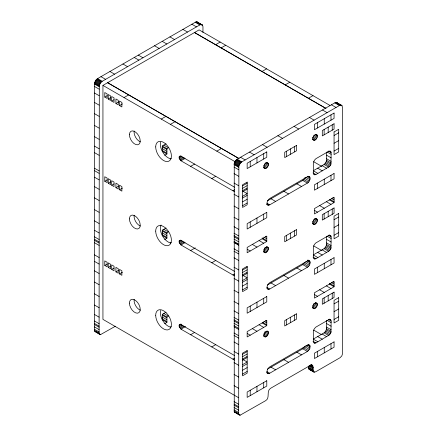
<?xml version="1.0" encoding="UTF-8"?>
<svg xmlns="http://www.w3.org/2000/svg" width="437" height="437" viewBox="0 0 437 437"><rect width="100%" height="100%" fill="white"/><g stroke="black" fill="none" stroke-linecap="round" stroke-linejoin="round"><path stroke-width="0.66" d="M115.488 326.182L100.619 334.562L99.827 334.458L94.654 331.262L94.676 82.664L96.036 80.009L97.615 78.6L195.754 21.997L197.213 21.954L202.533 25.177L202.965 26.755L202.948 32.464M99.827 334.458L99.095 333.043L99.308 85.335L100.668 82.686L102.253 81.277L199.824 24.942L200.916 24.538L202.227 24.849M313.848 372.078L313.116 370.663L312.93 366.059L311.674 364.868L310.762 365.113L270.47 388.373C266.078 391.306 270.312 398.003 265.625 400.685L240.213 415.15L239.421 415.046L234.248 411.851L234.254 163.263L235.614 160.608L237.193 159.199L334.769 102.864L336.348 102.449L341.8 105.448L342.542 107.355L342.542 353.67L341.81 355.931L340.052 357.717L315.607 371.827L313.848 372.078L309.21 369.402L308.675 368.883L308.478 366.441L313.116 369.118M239.421 415.046L238.689 413.631L238.886 165.94L240.246 163.285L241.825 161.876L339.402 105.541L341.423 105.23M263.839 166.983C263.975 165.12 265.144 163.116 267.056 162.657L268.291 163.372C268.881 165.508 267.4 168.076 265.254 168.633L264.019 167.917L263.839 166.983L266.155 168.321M263.839 251.171C263.975 249.303 265.144 247.304 267.056 246.845L268.291 247.555C268.881 249.696 267.4 252.264 265.254 252.815L264.019 252.105L263.839 251.171L266.155 252.504M263.839 335.354C263.975 333.491 265.144 331.492 267.056 331.033L268.291 331.743C268.881 333.879 267.4 336.446 265.254 337.003L264.019 336.293L263.839 335.354L266.155 336.692M312.755 138.737C312.897 136.874 314.066 134.875 315.978 134.416L317.207 135.126C317.803 137.262 316.317 139.829 314.17 140.386L312.941 139.676L312.755 138.737L315.077 140.075M312.755 222.925C312.897 221.062 314.066 219.063 315.978 218.604L317.207 219.314C317.803 221.45 316.317 224.017 314.17 224.574L312.941 223.859L312.755 222.925L315.077 224.263M312.755 307.113C312.897 305.244 314.066 303.245 315.978 302.786L317.207 303.502C317.803 305.638 316.317 308.205 314.17 308.757L312.941 308.047L312.755 307.113L315.077 308.451M309.931 179.694L309.931 177.231L309.341 176.564L308.467 176.384L307.402 176.75L269.733 198.496C267.908 199.747 266.543 202.129 267.204 204.358L267.794 205.029L268.668 205.204L269.733 204.838L307.402 183.092L308.467 182.229L309.931 179.694L305.873 177.351M309.341 260.747L307.402 260.938L269.733 282.684C267.908 283.93 266.543 286.317 267.204 288.546L267.794 289.212L268.668 289.392L269.733 289.026L307.402 267.28C309.227 266.029 310.592 263.648 309.931 261.419L308.183 260.081M317.89 173.413L313.258 170.736L324.101 164.476C328.127 161.766 325.98 156.151 326.505 152.207M330.946 164.175L331.137 152.682L330.432 151.131L328.733 151.295L315.885 158.713C311.319 161.996 314.378 168.627 313.482 173.183L314.187 174.734L315.885 174.571L329.667 166.393L330.946 164.175L326.313 161.504M309.931 348.065L309.931 345.601L309.341 344.935L308.467 344.76L307.402 345.126L269.733 366.867C267.908 368.118 266.543 370.5 267.204 372.734L267.794 373.4L268.668 373.575L269.733 373.214L307.402 351.468L308.467 350.6L309.931 348.065L305.873 345.727M317.89 257.601L313.258 254.924L324.101 248.664C328.127 245.955 325.98 240.339 326.505 236.395M330.946 248.363L331.137 236.87L330.432 235.319L328.733 235.483L315.885 242.901C311.319 246.178 314.378 252.81 313.482 257.371L314.187 258.923L315.885 258.759L329.667 250.581L330.946 248.363L326.313 245.687M317.89 341.783L313.258 339.107L324.101 332.852C328.127 330.137 325.98 324.522 326.505 320.583M330.946 332.552L331.137 321.058L330.432 319.507L328.733 319.671L315.885 327.089C311.319 330.367 314.378 336.998 313.482 341.554L314.187 343.111L315.885 342.941L329.667 334.769L330.946 332.552L326.313 329.875M234.614 191.75L181.016 160.805L179.208 158.374L179.208 156.615L180.252 156.014L181.016 156.271L234.614 187.222M234.614 275.938L181.016 244.988L179.208 242.562L179.208 240.803L180.252 240.197L181.016 240.459L234.614 271.41M234.614 360.126L181.016 329.176L179.208 326.75L179.208 324.991L180.252 324.385L181.016 324.647L234.614 355.592M267.455 200.807L302.765 180.421L303.83 179.552L305.097 177.466M267.455 284.99L302.765 264.603L304.704 262.555L309.341 265.226M267.455 369.178L302.765 348.792L304.704 346.738L309.341 349.414M238.689 397.757L102.941 319.376L102.941 85.406L199.103 29.885L329.968 105.437M104.776 97.063L107.131 98.423L107.131 93.895L104.776 92.535L104.776 97.063L107.092 95.73M108.229 99.057L110.583 100.417L110.583 95.889L108.229 94.529L108.229 99.057L110.545 97.719M111.681 101.051L114.035 102.411L114.035 97.883L111.681 96.522L111.681 101.051L113.997 99.712M124.026 97.582L128.658 94.905M215.556 44.738L220.188 42.061M115.914 103.498L118.269 104.858L118.269 100.33L115.914 98.97L115.914 103.498L118.815 101.826M119.525 105.585L121.879 106.939L121.879 102.411L119.525 101.051L119.525 105.585L122.42 103.908M221.084 47.928L225.716 45.251M161.253 119.072L165.885 116.395M170.419 124.365L175.057 121.688M261.949 71.521L266.581 68.844M162.274 145.985L166.907 148.662L166.907 154.01L162.274 151.333L162.274 145.985L166.055 143.806M104.776 181.251L107.131 182.611L107.131 178.083L104.776 176.723L104.776 181.251L107.092 179.913M166.907 148.662L168.442 147.777L163.804 145.1M108.229 183.245L110.583 184.605L110.583 180.071L108.229 178.717L108.229 183.245L110.545 181.907M285.148 84.915L289.78 82.238M111.681 185.239L114.035 186.599L114.035 182.065L111.681 180.71L111.681 185.239L113.997 183.901M164.667 155.299L166.907 154.01M115.914 187.686L118.269 189.046L118.269 184.512L115.914 183.152L115.914 187.686L118.815 186.015M170.179 158.91L171.266 158.281M119.525 189.767L121.879 191.127L121.879 186.599L119.525 185.239L119.525 189.767L122.42 188.096M179.208 156.615L180.366 155.949M179.05 157.407L181.371 156.069M179.208 158.374L182.103 156.703M179.629 159.341L183.103 157.331M180.252 160.188L184.305 157.844M181.016 160.805L185.07 158.462M216.818 151.153L221.45 148.476M308.342 98.309L312.979 95.632M190.625 166.355L194.683 164.012M211.776 178.564L215.829 176.22M162.274 230.173L166.907 232.85L166.907 238.192L162.274 235.516L162.274 230.173L166.055 227.988M334.059 131.958L338.697 129.281L338.697 151.934L334.059 154.611L334.065 131.952M232.921 190.772L234.658 189.767M104.776 265.439L107.131 266.799L107.131 262.266L104.776 260.905L104.776 265.439L107.092 264.101M242.535 185.894L247.167 183.218M242.535 188.298L247.167 185.621M334.059 135.497L338.697 132.821M166.907 232.85L168.442 231.965L163.804 229.288M108.229 267.433L110.583 268.793L110.583 264.259L108.229 262.899L108.229 267.433L110.545 266.095M242.535 190.701L247.167 188.025M242.535 191.788L247.167 189.117M111.681 269.427L114.035 270.782L114.035 266.253L111.681 264.893L111.681 269.427L113.997 268.089M164.667 239.487L166.907 238.192M334.059 143.281L338.697 140.605M242.535 196.322L247.167 193.646L242.644 191.035M242.535 198.059L247.167 195.383M115.914 271.869L118.269 273.229L118.269 268.7L115.914 267.34L115.914 271.869L118.815 270.197M170.179 243.098L171.266 242.469M242.535 201.889L247.167 199.212M119.525 273.955L121.879 275.315L121.879 270.782L119.525 269.427L119.525 273.955L122.42 272.284M334.059 151.071L338.697 148.394M179.208 240.803L180.366 240.132M179.05 241.59L181.371 240.257M242.535 205.712L247.167 203.036M179.208 242.562L182.103 240.891M179.629 243.524L183.103 241.519M180.252 244.37L184.305 242.032M181.016 244.988L185.07 242.65M190.625 250.538L195.263 247.866M211.776 262.752L215.829 260.408M266.778 241.442L247.162 252.766L247.162 247.424L266.778 236.095L266.778 241.442L262.145 238.766M334.065 202.593L314.449 213.922L314.449 208.575L334.065 197.251L334.065 202.593L329.432 199.917M162.274 314.361L166.907 317.033L166.907 322.38L162.274 319.704L162.274 314.361L166.055 312.176M232.921 274.96L234.658 273.955M242.535 270.077L247.167 267.4M242.535 272.48L247.167 269.804M334.059 219.68L338.697 217.009M166.907 317.033L168.442 316.148L163.804 313.476M242.535 274.884L247.167 272.207M242.535 275.976L247.167 273.3M164.667 323.67L166.907 322.38M334.059 227.469L338.697 224.793M242.535 280.51L247.167 277.834L243.207 275.545M242.535 282.247L247.167 279.571M170.179 327.286L171.266 326.652M242.535 286.071L247.167 283.4M334.059 235.253L338.697 232.582M179.208 324.991L180.945 323.986M179.05 325.778L181.371 324.44M242.535 289.9L247.167 287.224M179.208 326.75L182.103 325.073M179.629 327.712L183.103 325.707M180.252 328.558L184.305 326.215M181.016 329.176L185.649 326.499M190.625 334.726L194.683 332.388M211.776 346.934L215.829 344.596M266.778 325.631L247.162 336.954L247.162 331.607L266.778 320.283L266.778 325.631L262.145 322.954M334.065 286.781L314.449 298.105L314.449 292.763L334.065 281.433L334.065 286.781L329.432 284.105M232.921 359.143L234.658 358.143M242.535 354.265L247.167 351.588M242.535 356.668L247.167 353.992M334.059 303.868L338.697 301.191M242.535 359.072L247.167 356.395M242.535 360.164L247.167 357.488M334.059 311.657L338.697 308.981M242.535 364.693L247.167 362.016L242.644 359.405M242.535 366.435L247.167 363.759M242.535 370.259L247.167 367.583M334.059 319.442L338.697 316.765M242.535 374.083L247.167 371.412M234.784 412.37L235.576 412.473M197.213 21.954L198.136 22.932M196.776 21.85L202.533 25.177M336.348 102.449L342.111 105.776M196.284 21.861L200.916 24.538M201.61 24.936L202.768 25.608M335.862 102.466L340.494 105.137M195.754 21.997L200.386 24.674M335.332 102.602L339.964 105.273M195.192 22.265L199.824 24.942M334.769 102.864L339.402 105.541M191.848 24.199L196.481 26.876M331.421 104.798L336.053 107.475M194.465 32.464L325.909 108.354M194.465 32.562L325.915 108.452M182.879 29.377L187.511 32.048M322.451 109.977L327.089 112.653M169.895 36.872L174.527 39.549M309.472 117.471L314.105 120.148M162.198 41.313L166.83 43.99M316.049 134.459L317.207 135.126M315.077 134.727L317.393 136.065M313.733 135.202L317.207 137.207M313.236 136.339L316.71 138.349M154.501 45.759L159.139 48.436M294.079 126.359L298.711 129.035M312.499 137.338L315.978 139.343M312.433 139.381L314.17 140.386M329.788 151.049L330.946 151.715M328.242 151.011L331.137 152.682M327.084 151.956L331.137 154.294M326.505 155.162L331.137 157.839M326.505 158.702L331.137 161.379M326.505 160.313L331.137 162.99M325.794 162.684L330.432 165.355M138.305 55.111L142.943 57.782M277.883 135.71L282.515 138.382M325.03 163.722L329.667 166.393M324.101 164.476L328.733 167.153M322.091 165.634L326.723 168.311M134.241 57.455L138.873 60.131M313.591 161.674L321.801 166.421M317.677 168.185L322.309 170.862M312.99 172.899L315.885 174.571M122.917 63.993L127.549 66.67M262.49 144.598L267.122 147.269M313.793 174.221L314.951 174.893M308.194 176.226L309.931 177.231M307.249 176.663L310.144 178.334M304.704 178.367L309.341 181.044M303.83 179.552L308.467 182.229M332.907 197.415L334.065 198.081M302.765 180.421L307.402 183.092M331.749 198.584L334.065 199.922M109.933 71.493L114.565 74.164M249.505 152.092L254.143 154.769M266.554 162.367L268.291 163.372M330.011 199.419L334.065 201.757M265.576 162.635L268.471 164.307M264.811 163.449L268.291 165.454M264.319 164.585L267.794 166.59M296.881 183.819L301.514 186.49M326.368 201.686L331 204.363M263.582 165.585L267.056 167.59M263.516 167.628L265.254 168.633M100.963 76.666L105.596 79.343M240.541 157.271L245.173 159.942M107.562 82.637L239.006 158.527M107.573 82.73L239.023 158.62M319.622 205.581L324.259 208.258M97.615 78.6L102.253 81.277M237.193 159.199L241.825 161.876M97.058 78.982L101.69 81.659M236.63 159.581L241.262 162.258M96.528 79.458L101.16 82.134M236.1 160.057L240.732 162.733M96.036 80.009L100.668 82.686M235.614 160.608L240.246 163.285M95.599 80.621L100.231 83.298M235.172 161.22L239.809 163.897M102.941 85.406L235.559 161.974M95.217 81.277L99.855 83.953M234.795 161.876L239.427 164.552M94.911 81.965L99.543 84.636M234.483 162.564L239.115 165.241M283.935 191.291L288.567 193.968M94.676 82.664L99.308 85.335M234.254 163.263L238.886 165.94M94.529 83.358L99.166 86.034M234.106 163.957L238.739 166.634M314.618 210.476L317.513 212.153M94.479 84.035L99.112 86.712M234.052 164.634L238.689 167.311M94.479 86.471L99.112 89.148M234.052 167.071L238.689 169.747M315.47 218.309L317.207 219.314M314.493 218.576L317.393 220.248M313.733 219.39L317.207 221.395M94.479 92.999L99.112 95.676M234.052 173.604L238.689 176.275M313.236 220.527L316.71 222.531M312.499 221.526L315.978 223.531M270.984 198.764L275.621 201.441M312.433 223.569L314.17 224.574M329.208 234.898L330.946 235.904M328.242 235.199L331.137 236.87M327.084 236.138L331.137 238.482M94.479 102.455L99.112 105.131M234.052 183.054L238.689 185.73M266.838 203.167L269.733 204.838M266.931 204.199L268.668 205.204M266.636 204.358L267.794 205.029M326.505 239.35L331.137 242.022M162.274 146.821L166.907 149.498M326.505 242.89L331.137 245.567M162.274 148.656L166.907 151.333M326.505 244.502L331.137 247.178M162.274 150.497L166.907 153.174M325.794 246.867L330.432 249.543M94.479 113.658L99.112 116.335M234.052 194.257L238.689 196.934M325.03 247.905L329.667 250.581M324.101 248.664L328.733 251.341M322.091 249.822L326.723 252.499M313.591 245.862L321.801 250.603M317.677 252.373L322.309 255.05M94.479 125.452L99.112 128.123M234.052 206.051L238.689 208.728M312.99 257.087L315.885 258.759M313.793 258.409L314.951 259.075M94.479 136.655L99.112 139.332M234.052 217.255L238.689 219.931M307.615 260.081L309.931 261.419M265.62 236.264L266.778 236.93M307.249 260.851L310.144 262.522M263.882 237.094L266.778 238.766M305.873 261.539L309.931 263.882M262.145 237.93L266.778 240.607M303.83 263.74L308.467 266.412M332.907 281.603L334.065 282.269M302.765 264.603L307.402 267.28M259.081 240.536L263.713 243.212M331.17 282.433L334.065 284.11M94.479 146.111L99.112 148.782M234.052 226.71L238.689 229.381M266.554 246.555L268.291 247.555M329.432 283.269L334.065 285.945M266.155 247.156L268.471 248.495M264.811 247.632L268.291 249.642M264.319 248.773L267.794 250.778M296.881 268.001L301.514 270.678M326.368 285.874L331 288.551M263.582 249.767L267.056 251.778M94.479 152.639L99.112 155.31M234.052 233.238L238.689 235.914M252.335 244.43L256.972 247.102M263.516 251.816L265.254 252.815M234.052 235.674L238.689 238.351M234.052 236.75L238.689 239.427M234.052 239.126L238.689 241.803M319.622 289.769L324.259 292.446M234.052 241.503L238.689 244.179M247.331 249.325L250.226 250.996M234.052 242.043L238.689 244.72M234.052 242.584L238.689 245.255M283.935 275.479L288.567 278.151M314.618 294.664L317.513 296.335M94.479 168.223L99.112 170.9M234.052 248.822L238.689 251.499M94.479 170.659L99.112 173.336M234.052 251.259L238.689 253.935M315.47 302.497L317.207 303.502M315.077 303.098L317.393 304.436M313.733 303.578L317.207 305.583M94.479 177.187L99.112 179.864M234.052 257.786L238.689 260.463M313.236 304.715L316.71 306.719M312.499 305.714L315.978 307.719M270.984 282.952L275.621 285.629M312.433 307.757L314.17 308.757M329.208 319.086L330.946 320.086M328.242 319.387L331.137 321.058M327.084 320.326L331.137 322.664M94.479 186.643L99.112 189.314M234.052 267.242L238.689 269.913M266.838 287.355L269.733 289.026M266.931 288.387L268.668 289.392M326.505 323.533L331.137 326.21M162.274 231.009L166.907 233.686M326.505 327.078L331.137 329.755M162.274 232.845L166.907 235.521M326.505 328.69L331.137 331.361M162.274 234.685L166.907 237.357M325.794 331.055L330.432 333.731M94.479 197.846L99.112 200.523M234.052 278.445L238.689 281.122M325.03 332.093L329.667 334.769M324.101 332.852L328.733 335.523M322.091 334.01L326.723 336.687M313.591 330.05L321.217 334.452M317.677 336.561L322.309 339.232M94.479 209.634L99.112 212.311M234.052 290.239L238.689 292.91M312.99 341.27L315.885 342.941M313.793 342.597L314.951 343.264M94.479 220.843L99.112 223.52M234.052 301.443L238.689 304.119M308.194 344.602L309.931 345.601M265.62 320.447L266.778 321.119M307.249 345.039L310.144 346.71M263.882 321.282L266.778 322.954M262.724 322.451L266.778 324.795M303.83 347.923L308.467 350.6M302.765 348.792L307.402 351.468M259.081 324.724L263.713 327.395M94.479 230.294L99.112 232.97M234.052 310.893L238.689 313.569M267.133 331.077L268.291 331.743M266.155 331.344L268.471 332.683M264.811 331.82L268.291 333.824M264.319 332.956L267.794 334.966M296.881 352.189L301.514 354.866M263.582 333.955L267.056 335.96M94.479 236.821L99.112 239.498M234.052 317.426L238.689 320.097M252.335 328.613L256.972 331.29M263.516 335.998L265.254 337.003M94.458 239.268L99.095 241.945M234.052 319.862L238.689 322.533M311.264 364.54L312.422 365.206M310.614 364.72L312.93 366.059M94.458 240.35L99.095 243.027M234.052 320.938L238.689 323.615M309.642 365.376L313.116 367.457M309.642 365.567L313.116 367.572M309.063 365.714L313.116 368.058M94.458 242.726L99.095 245.403M234.052 323.314L238.689 325.991M308.478 367.501L313.116 370.177M308.478 367.987L313.116 370.663M234.052 325.691L238.689 328.367M310.002 369.505L311.16 370.172M312.324 370.844L314.64 372.182M308.675 368.883L313.313 371.559M247.331 333.513L250.226 335.184M234.052 326.767L238.689 329.443M283.935 359.662L288.567 362.339M234.052 333.01L238.689 335.687M94.479 254.847L99.112 257.519M234.052 335.447L238.689 338.123M94.479 261.375L99.112 264.052M234.052 341.974L238.689 344.651M270.984 367.14L275.621 369.817M94.479 270.825L99.112 273.502M234.052 351.424L238.689 354.101M266.838 371.537L269.733 373.214M266.931 372.575L268.668 373.575M266.636 372.734L267.794 373.4M162.274 315.192L166.907 317.868M162.274 317.033L166.907 319.709M162.274 318.868L166.907 321.545M94.479 282.034L99.112 284.706M234.052 362.634L238.689 365.31M94.479 293.822L99.112 296.499M234.052 374.422L238.689 377.098M94.479 305.031L99.112 307.703M234.052 385.631L238.689 388.307M94.479 314.482L99.112 317.158M94.479 321.009L99.112 323.686M234.052 401.608L238.689 404.285M94.458 323.456L99.095 326.133M234.052 404.045L238.689 406.721M94.458 324.538L99.095 327.209M234.052 405.126L238.689 407.803M94.458 326.914L99.095 329.585M234.052 407.502L238.689 410.174M94.458 329.285L99.095 331.962M234.052 409.873L238.689 412.55M94.458 330.367L99.095 333.043M234.052 410.955L238.689 413.631M95.982 331.885L97.14 332.557M98.877 333.557L100.619 334.562M236.734 413.145L240.213 415.15M94.654 331.262L99.292 333.939M234.248 411.851L238.886 414.527M337.167 102.777L337.708 103.531M332.229 124.824L332.229 130.171M332.229 209.012L332.229 214.359M332.229 293.194L332.229 298.547M330.995 114.827L330.995 120.18M330.995 175.264L330.995 180.618M330.995 259.452L330.995 264.8M330.995 343.635L330.995 348.988M328.182 127.156L328.182 132.509M328.182 211.344L328.182 216.697M328.182 295.532L328.182 300.88M324.254 118.722L324.254 124.075M324.254 179.159L324.254 184.507M324.254 263.342L324.254 268.695M324.254 347.53L324.254 352.883M324.134 129.494L324.134 134.847M324.134 213.682L324.134 219.03M324.134 297.865L324.134 303.218M317.508 122.617L317.508 127.965M317.508 183.048L317.508 188.402M317.508 267.236L317.508 272.59M317.508 351.424L317.508 356.772M294.658 146.51L294.658 151.863M294.658 230.698L294.658 236.051M294.658 314.886L294.658 320.234M290.616 148.848L290.616 154.201M290.616 233.036L290.616 238.383M290.616 317.218L290.616 322.572M286.568 151.186L286.568 156.533M286.568 235.368L286.568 240.721M286.568 319.556L286.568 324.909M263.708 153.677L263.708 159.03M263.708 214.114L263.708 219.461M263.708 298.296L263.708 303.649M263.708 382.484L263.708 387.838M256.967 157.571L256.967 162.919M256.967 218.003L256.967 223.356M256.967 302.191L256.967 307.544M256.967 386.379L256.967 391.727M250.221 161.461L250.221 166.814M250.221 221.898L250.221 227.251M250.221 306.086L250.221 311.434M250.221 390.268L250.221 395.622M170.212 327.062A11.094 6.408 60 0 1 160.603 310.417M140.403 310.221A7.631 4.403 60 0 1 134.148 299.394M170.212 242.874A11.094 6.408 60 0 1 162.171 235.303A11.094 6.408 60 0 1 161.073 225.017M140.403 226.038A7.631 4.403 60 0 1 134.148 215.212M140.403 141.85A7.631 4.403 60 0 1 134.148 131.024M170.212 158.691A11.094 6.408 60 0 1 160.603 142.041M266.778 151.907L247.156 163.23L247.156 168.584L266.778 157.254L266.778 151.907M334.065 113.063L314.443 124.387L314.443 129.734L334.065 118.405L334.059 113.057M296.499 145.45L284.727 152.251L284.727 157.599L296.499 150.803L296.499 145.45M334.065 123.758L322.293 130.559L322.293 135.907L334.065 129.112L334.065 123.758M247.167 182.125L242.535 184.802L242.535 207.449L247.167 204.778L247.167 182.125M266.778 212.344L247.156 223.668L247.156 229.021L266.778 217.692L266.778 212.344M334.065 173.494L314.443 184.818L314.443 190.171L334.065 178.842L334.059 173.494M296.499 229.638L284.727 236.439L284.727 241.781L296.499 234.986L296.499 229.638M334.065 207.946L322.293 214.747L322.293 220.095L334.065 213.3L334.065 207.946M247.167 266.308L242.535 268.984L242.535 291.637L247.167 288.961L247.167 266.308M338.697 213.469L334.059 216.14L334.059 238.793L338.697 236.117L338.697 213.469M266.778 296.532L247.156 307.856L247.156 313.203L266.778 301.874L266.778 296.526M334.065 257.683L314.443 269.006L314.443 274.36L334.065 263.03L334.059 257.683M296.499 313.821L284.727 320.621L284.727 325.969L296.499 319.174L296.499 313.821M334.065 292.135L322.293 298.935L322.293 304.278L334.065 297.482L334.065 292.135M247.167 350.496L242.535 353.172L242.535 375.825L247.167 373.149L247.167 350.496M338.697 297.652L334.059 300.328L334.059 322.981L338.697 320.305L338.697 297.652M266.778 380.72L247.156 392.038L247.156 397.391L266.778 386.062L266.778 380.714M334.065 341.871L314.443 353.194L314.443 358.542L334.065 347.218L334.059 341.865M129.434 134.733A7.631 4.403 60 0 0 137.524 144.8A7.631 4.403 60 0 0 137.524 134.012A7.631 4.403 60 0 0 129.434 134.733M155.703 146.908A11.094 6.408 60 0 0 167.469 161.553A11.094 6.408 60 0 0 167.469 145.86A11.094 6.408 60 0 0 155.703 146.908M155.703 231.097A11.094 6.408 60 0 0 167.469 245.736A11.094 6.408 60 0 0 167.469 230.042A11.094 6.408 60 0 0 155.703 231.097M129.434 218.921A7.631 4.403 60 0 0 137.524 228.988A7.631 4.403 60 0 0 137.524 218.2A7.631 4.403 60 0 0 129.434 218.921M155.703 315.285A11.094 6.408 60 0 0 167.469 329.924A11.094 6.408 60 0 0 167.469 314.23A11.094 6.408 60 0 0 155.703 315.285M129.434 303.109A7.631 4.403 60 0 0 137.524 313.176A7.631 4.403 60 0 0 137.524 302.382A7.631 4.403 60 0 0 129.434 303.109"/></g></svg>
